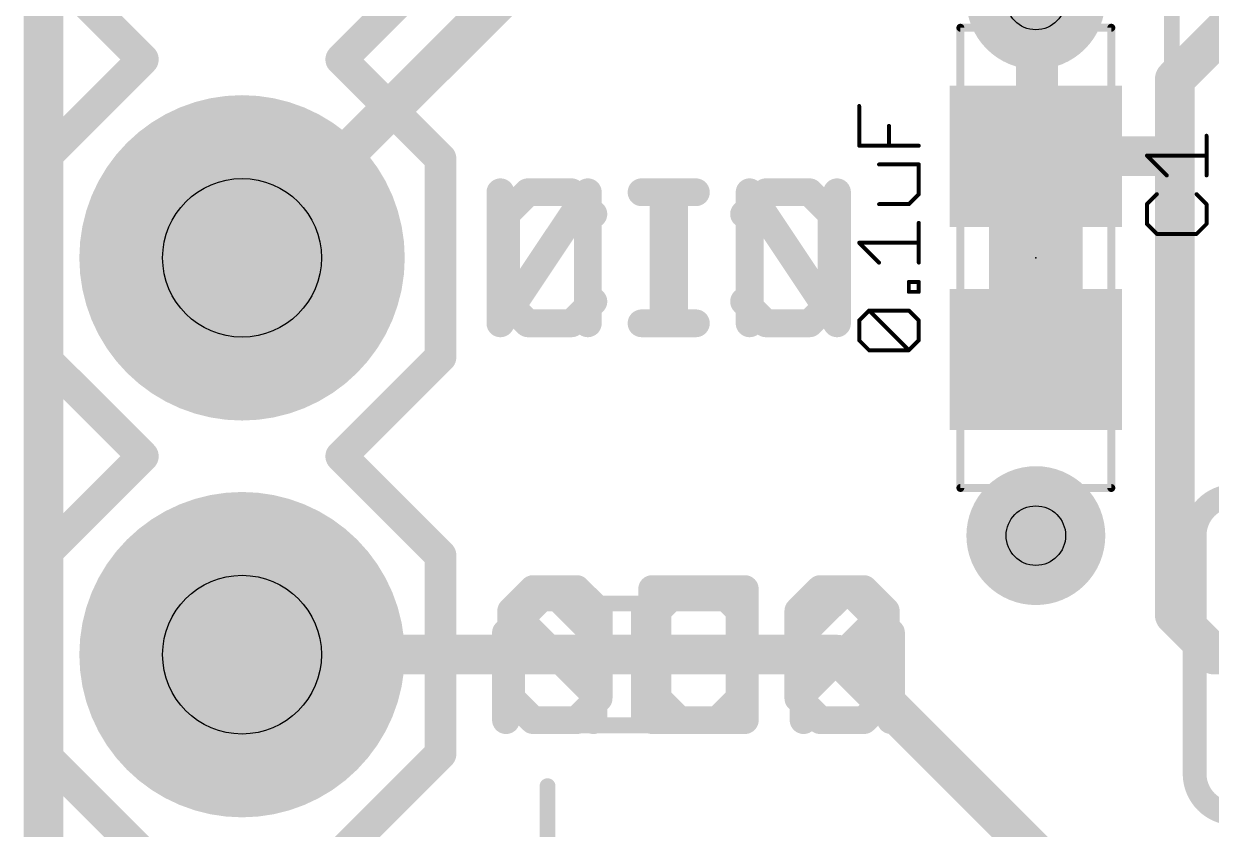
# Model space of a CAD drawing. Extents: x -1.8 to 15.6, y -0.3 to 28.3.
# Drawn here: x -0.13 to 7.47, y 5.23 to 10.39 of the extents above; entities that cross this region are included whole.
import ezdxf

# ---------------------------------------------------------------- set-up
doc = ezdxf.new("R2010")
doc.units = 0
for name, color, linetype in [('1', 12, 'CONTINUOUS'), ('16', 132, 'CONTINUOUS'), ('17', 110, 'CONTINUOUS'), ('18', 110, 'CONTINUOUS'), ('20', 53, 'CONTINUOUS'), ('21', 53, 'CONTINUOUS'), ('22', 53, 'CONTINUOUS'), ('23', 53, 'CONTINUOUS'), ('25', 253, 'CONTINUOUS'), ('27', 253, 'CONTINUOUS'), ('29', 253, 'CONTINUOUS'), ('30', 253, 'CONTINUOUS'), ('31', 253, 'CONTINUOUS'), ('35', 253, 'CONTINUOUS'), ('39', 12, 'CONTINUOUS'), ('44', 253, 'CONTINUOUS'), ('51', 53, 'CONTINUOUS')]:
    doc.layers.add(name, color=color, linetype=linetype)

# ---------------------------------------------------------------- blocks, each defined once
blk = doc.blocks.new('RECT')
blk.add_solid([(-0.5, -0.5), (0.5, -0.5), (-0.5, 0.5), (0.5, 0.5)])
blk = doc.blocks.new('ROUNDP')
at = {"const_width": 0.5}
blk.add_lwpolyline([(0, -0.25, 1), (0, 0.25, 1), (0, -0.25)], format="xyb", dxfattribs=at)
blk = doc.blocks.new('ROUNDV')
at = {"const_width": 0.5}
blk.add_lwpolyline([(0, -0.25, 1), (0, 0.25, 1), (0, -0.25)], format="xyb", dxfattribs=at)

msp = doc.modelspace()

# ---------------------------------------------------------------- linework, layer by layer
at = {"layer": '1', "const_width": 0.254}
for points in [[(0, 27.94), (0, 0)], [(8.14, 10.934), (7.239, 10.033)], [(6.35, 9.54), (6.35, 10.541)], [(7.239, 10.033), (7.239, 9.525)], [(6.35, 9.54), (7.224, 9.54)], [(7.224, 9.54), (7.239, 9.525)], [(7.239, 9.525), (7.239, 6.604)], [(7.239, 6.604), (7.493, 6.35)], [(1.27, 6.35), (5.08, 6.35)], [(5.08, 6.35), (6.35, 5.08)], [(7.493, 6.35), (8.0772, 6.35)]]:
    msp.add_lwpolyline(points, dxfattribs=at)
at = {"layer": '1', "const_width": 0.127}
for points in [[(7.3025, 10.033, 1), (7.1755, 10.033)], [(7.1941, 10.0779, 1), (7.2839, 9.9881)], [(6.35, 9.6035, 1), (6.35, 9.4765)], [(7.2689, 9.5849, 1), (7.1791, 9.4951)], [(7.3025, 9.525, 1), (7.1755, 9.525)], [(7.224, 9.4765, 1), (7.224, 9.6035)], [(6.2865, 9.54, 1), (6.4135, 9.54)], [(7.1755, 9.525, 1), (7.3025, 9.525)], [(7.1941, 9.4801, 1), (7.2839, 9.5699)], [(7.2839, 6.6489, 1), (7.1941, 6.5591)], [(7.1755, 6.604, 1), (7.3025, 6.604)], [(1.27, 6.4135, 1), (1.27, 6.2865)], [(5.1249, 6.3949, 1), (5.0351, 6.3051)], [(5.08, 6.2865, 1), (5.08, 6.4135)], [(7.493, 6.4135, 1), (7.493, 6.2865)], [(7.4481, 6.3051, 1), (7.5379, 6.3949)]]:
    msp.add_lwpolyline(points, format="xyb", dxfattribs=at)
at = {"layer": '16', "const_width": 0.254}
for points in [[(0, 27.94), (0, 0)], [(1.27, 8.89), (3.048, 10.668)]]:
    msp.add_lwpolyline(points, dxfattribs=at)
at = {"layer": '16', "const_width": 0.127}
msp.add_lwpolyline([(1.2251, 8.9349, 1), (1.3149, 8.8451)], format="xyb", dxfattribs=at)
at = {"layer": '20', "const_width": 0.2032}
msp.add_lwpolyline([(0, 27.94), (0, 0)], dxfattribs=at)
at = {"layer": '21'}
for points, const_width in [([(0.635, 10.16), (0, 10.795)], 0.2032), ([(2.54, 10.795), (1.905, 10.16)], 0.2032), ([(0, 9.525), (0.635, 10.16)], 0.2032), ([(1.905, 10.16), (2.54, 9.525)], 0.2032), ([(0, 8.255), (0, 9.525)], 0.2032), ([(2.54, 9.525), (2.54, 8.255)], 0.2032), ([(3.0989, 9.3098), (2.9591, 9.17)], 0.1778), ([(3.3786, 9.3098), (3.0989, 9.3098)], 0.1778), ([(3.5184, 9.17), (3.3786, 9.3098)], 0.1778), ([(3.8946, 9.3098), (4.1743, 9.3098)], 0.1778), ([(4.0344, 8.4709), (4.0344, 9.3098)], 0.1778), ([(4.5183, 8.4709), (4.5183, 9.3098)], 0.1778), ([(4.5183, 9.3098), (5.0776, 8.4709)], 0.1778), ([(5.0776, 8.4709), (5.0776, 9.3098)], 0.1778), ([(2.9591, 9.17), (2.9591, 8.6107)], 0.1778), ([(6.3805, 8.89), (6.3195, 8.89)], 0.4064), ([(2.9591, 8.6107), (3.0989, 8.4709)], 0.1778), ([(3.3786, 8.4709), (3.5184, 8.6107)], 0.1778), ([(3.0989, 8.4709), (3.3786, 8.4709)], 0.1778), ([(3.8946, 8.4709), (4.1743, 8.4709)], 0.1778), ([(0, 8.255), (0.635, 7.62)], 0.2032), ([(1.905, 7.62), (2.54, 8.255)], 0.2032), ([(0, 6.985), (0.635, 7.62)], 0.2032), ([(1.905, 7.62), (2.54, 6.985)], 0.2032), ([(7.366, 5.588), (7.366, 7.112)], 0.1524), ([(0, 5.715), (0, 6.985)], 0.2032), ([(2.54, 6.985), (2.54, 5.715)], 0.2032), ([(2.9591, 6.4902), (3.2387, 6.7698)], 0.1778), ([(3.2387, 6.7698), (3.5184, 6.4902)], 0.1778), ([(3.8946, 6.7698), (3.8946, 5.9309)], 0.1778), ([(4.3141, 6.7698), (3.8946, 6.7698)], 0.1778), ([(4.4539, 6.63), (4.3141, 6.7698)], 0.1778), ([(4.8301, 6.63), (4.97, 6.7698)], 0.1778), ([(4.97, 6.7698), (5.2496, 6.7698)], 0.1778), ([(5.2496, 6.7698), (5.3894, 6.63)], 0.1778), ([(4.4539, 6.0707), (4.4539, 6.63)], 0.1778), ([(4.8301, 6.0707), (4.8301, 6.63)], 0.1778), ([(4.8301, 6.0707), (5.3894, 6.63)], 0.1778), ([(5.3894, 6.63), (5.3894, 6.0707)], 0.1778), ([(2.9591, 5.9309), (2.9591, 6.4902)], 0.1778), ([(3.5184, 6.4902), (3.5184, 5.9309)], 0.1778), ([(2.9591, 6.3504), (3.5184, 6.3504)], 0.1778), ([(4.3141, 5.9309), (4.4539, 6.0707)], 0.1778), ([(4.97, 5.9309), (4.8301, 6.0707)], 0.1778), ([(5.3894, 6.0707), (5.2496, 5.9309)], 0.1778), ([(3.8946, 5.9309), (4.3141, 5.9309)], 0.1778), ([(5.2496, 5.9309), (4.97, 5.9309)], 0.1778), ([(0.635, 5.08), (0, 5.715)], 0.2032), ([(2.54, 5.715), (1.905, 5.08)], 0.2032)]:
    msp.add_lwpolyline(points, dxfattribs=dict(at, const_width=const_width))
for points, const_width in [([(0.6709, 10.1241, 1), (0.5991, 10.1959)], 0.1016), ([(1.9409, 10.1959, 1), (1.8691, 10.1241)], 0.1016), ([(0.5991, 10.1241, 1), (0.6709, 10.1959)], 0.1016), ([(1.8691, 10.1959, 1), (1.9409, 10.1241)], 0.1016), ([(0.0508, 9.525, 1), (-0.0508, 9.525)], 0.1016), ([(-0.0359, 9.5609, 1), (0.0359, 9.4891)], 0.1016), ([(2.5908, 9.525, 1), (2.4892, 9.525)], 0.1016), ([(2.5041, 9.4891, 1), (2.5759, 9.5609)], 0.1016), ([(3.0989, 9.3543, 1), (3.0989, 9.2654)], 0.0889), ([(3.1303, 9.2784, 1), (3.0675, 9.3412)], 0.0889), ([(3.41, 9.3412, 1), (3.3471, 9.2784)], 0.0889), ([(3.3786, 9.2654, 1), (3.3786, 9.3543)], 0.0889), ([(3.8946, 9.3543, 1), (3.8946, 9.2654)], 0.0889), ([(4.0789, 9.3098, 1), (3.99, 9.3098)], 0.0889), ([(4.1743, 9.2654, 1), (4.1743, 9.3543)], 0.0889), ([(4.5627, 9.3098, 1), (4.4738, 9.3098)], 0.0889), ([(4.5553, 9.3345, 1), (4.4813, 9.2852)], 0.0889), ([(5.122, 9.3098, 1), (5.0331, 9.3098)], 0.0889), ([(3.0036, 9.17, 1), (2.9147, 9.17)], 0.0889), ([(2.9277, 9.2014, 1), (2.9905, 9.1386)], 0.0889), ([(3.4869, 9.1386, 1), (3.5498, 9.2014)], 0.0889), ([(6.3195, 8.9916, 1), (6.3195, 8.7884)], 0.2032), ([(6.3805, 8.7884, 1), (6.3805, 8.9916)], 0.2032), ([(2.9905, 8.6421, 1), (2.9277, 8.5793)], 0.0889), ([(3.5498, 8.5793, 1), (3.4869, 8.6421)], 0.0889), ([(2.9147, 8.6107, 1), (3.0036, 8.6107)], 0.0889), ([(3.0989, 8.5153, 1), (3.0989, 8.4265)], 0.0889), ([(3.0675, 8.4395, 1), (3.1303, 8.5023)], 0.0889), ([(3.3471, 8.5023, 1), (3.41, 8.4395)], 0.0889), ([(3.3786, 8.4265, 1), (3.3786, 8.5153)], 0.0889), ([(3.8946, 8.5153, 1), (3.8946, 8.4265)], 0.0889), ([(3.99, 8.4709, 1), (4.0789, 8.4709)], 0.0889), ([(4.1743, 8.4265, 1), (4.1743, 8.5153)], 0.0889), ([(4.4738, 8.4709, 1), (4.5627, 8.4709)], 0.0889), ([(5.0331, 8.4709, 1), (5.122, 8.4709)], 0.0889), ([(5.0406, 8.4462, 1), (5.1146, 8.4956)], 0.0889), ([(0.0359, 8.2909, 1), (-0.0359, 8.2191)], 0.1016), ([(-0.0508, 8.255, 1), (0.0508, 8.255)], 0.1016), ([(2.4892, 8.255, 1), (2.5908, 8.255)], 0.1016), ([(2.5759, 8.2191, 1), (2.5041, 8.2909)], 0.1016), ([(0.6709, 7.5841, 1), (0.5991, 7.6559)], 0.1016), ([(0.5991, 7.5841, 1), (0.6709, 7.6559)], 0.1016), ([(1.9409, 7.6559, 1), (1.8691, 7.5841)], 0.1016), ([(1.8691, 7.6559, 1), (1.9409, 7.5841)], 0.1016), ([(7.62, 7.366, 0.4142), (7.366, 7.112)], 0.1524), ([(7.4041, 7.112, 1), (7.3279, 7.112)], 0.0762), ([(7.3279, 7.112, 1), (7.4041, 7.112)], 0.0762), ([(0.0508, 6.985, 1), (-0.0508, 6.985)], 0.1016), ([(-0.0359, 7.0209, 1), (0.0359, 6.9491)], 0.1016), ([(2.5908, 6.985, 1), (2.4892, 6.985)], 0.1016), ([(2.5041, 6.9491, 1), (2.5759, 7.0209)], 0.1016), ([(3.2702, 6.8012, 1), (3.2073, 6.7384)], 0.0889), ([(3.2702, 6.7384, 1), (3.2073, 6.8012)], 0.0889), ([(3.8946, 6.8143, 1), (3.8946, 6.7254)], 0.0889), ([(3.9391, 6.7698, 1), (3.8502, 6.7698)], 0.0889), ([(4.3455, 6.8012, 1), (4.2826, 6.7384)], 0.0889), ([(4.3141, 6.7254, 1), (4.3141, 6.8143)], 0.0889), ([(4.97, 6.8143, 1), (4.97, 6.7254)], 0.0889), ([(5.0014, 6.7384, 1), (4.9385, 6.8012)], 0.0889), ([(5.281, 6.8012, 1), (5.2182, 6.7384)], 0.0889), ([(5.2496, 6.7254, 1), (5.2496, 6.8143)], 0.0889), ([(4.4983, 6.63, 1), (4.4094, 6.63)], 0.0889), ([(4.4225, 6.5986, 1), (4.4853, 6.6614)], 0.0889), ([(4.8746, 6.63, 1), (4.7857, 6.63)], 0.0889), ([(4.7987, 6.6614, 1), (4.8616, 6.5986)], 0.0889), ([(5.4339, 6.63, 1), (5.345, 6.63)], 0.0889), ([(5.4208, 6.5986, 1), (5.358, 6.6614)], 0.0889), ([(5.358, 6.5986, 1), (5.4208, 6.6614)], 0.0889), ([(3.0036, 6.4902, 1), (2.9147, 6.4902)], 0.0889), ([(2.9277, 6.5216, 1), (2.9905, 6.4587)], 0.0889), ([(3.5628, 6.4902, 1), (3.4739, 6.4902)], 0.0889), ([(3.4869, 6.4587, 1), (3.5498, 6.5216)], 0.0889), ([(2.9591, 6.3948, 1), (2.9591, 6.3059)], 0.0889), ([(3.5184, 6.3059, 1), (3.5184, 6.3948)], 0.0889), ([(4.4853, 6.0393, 1), (4.4225, 6.1021)], 0.0889), ([(4.8616, 6.1021, 1), (4.7987, 6.0393)], 0.0889), ([(5.4208, 6.0393, 1), (5.358, 6.1021)], 0.0889), ([(4.4094, 6.0707, 1), (4.4983, 6.0707)], 0.0889), ([(4.7857, 6.0707, 1), (4.8746, 6.0707)], 0.0889), ([(4.7987, 6.1021, 1), (4.8616, 6.0393)], 0.0889), ([(5.345, 6.0707, 1), (5.4339, 6.0707)], 0.0889), ([(3.8946, 5.9754, 1), (3.8946, 5.8864)], 0.0889), ([(4.2826, 5.9623, 1), (4.3455, 5.8995)], 0.0889), ([(4.3141, 5.8864, 1), (4.3141, 5.9754)], 0.0889), ([(4.97, 5.9754, 1), (4.97, 5.8864)], 0.0889), ([(4.9385, 5.8995, 1), (5.0014, 5.9623)], 0.0889), ([(5.2182, 5.9623, 1), (5.281, 5.8995)], 0.0889), ([(5.2496, 5.8864, 1), (5.2496, 5.9754)], 0.0889), ([(2.9147, 5.9309, 1), (3.0036, 5.9309)], 0.0889), ([(3.4739, 5.9309, 1), (3.5628, 5.9309)], 0.0889), ([(3.8502, 5.9309, 1), (3.9391, 5.9309)], 0.0889), ([(0.0359, 5.7509, 1), (-0.0359, 5.6791)], 0.1016), ([(2.5759, 5.6791, 1), (2.5041, 5.7509)], 0.1016), ([(-0.0508, 5.715, 1), (0.0508, 5.715)], 0.1016), ([(2.4892, 5.715, 1), (2.5908, 5.715)], 0.1016), ([(7.366, 5.588, 0.4142), (7.62, 5.334)], 0.1524), ([(7.4041, 5.588, 1), (7.3279, 5.588)], 0.0762), ([(7.3279, 5.588, 1), (7.4041, 5.588)], 0.0762)]:
    msp.add_lwpolyline(points, format="xyb", dxfattribs=dict(at, const_width=const_width))
at = {"layer": '22', "const_width": 0.1778}
for points in [[(3.4827, 9.3098), (2.9234, 8.4709)], [(2.9234, 8.4709), (2.9234, 9.3098)], [(3.4827, 8.4709), (3.4827, 9.3098)], [(4.1064, 9.3098), (3.8267, 9.3098)], [(3.9666, 8.4709), (3.9666, 9.3098)], [(4.4826, 9.17), (4.6224, 9.3098)], [(4.6224, 9.3098), (4.9021, 9.3098)], [(4.9021, 9.3098), (5.0419, 9.17)], [(5.0419, 9.17), (5.0419, 8.6107)], [(4.6224, 8.4709), (4.4826, 8.6107)], [(5.0419, 8.6107), (4.9021, 8.4709)], [(4.1064, 8.4709), (3.8267, 8.4709)], [(4.9021, 8.4709), (4.6224, 8.4709)], [(3.1324, 6.7698), (2.9926, 6.63)], [(3.412, 6.7698), (3.1324, 6.7698)], [(3.5519, 6.63), (3.412, 6.7698)], [(3.9281, 6.63), (4.0679, 6.7698)], [(4.0679, 6.7698), (4.4874, 6.7698)], [(4.4874, 6.7698), (4.4874, 5.9309)], [(5.1433, 6.7698), (4.8636, 6.4902)], [(5.4229, 6.4902), (5.1433, 6.7698)], [(2.9926, 6.63), (2.9926, 6.0707)], [(3.5519, 6.0707), (2.9926, 6.63)], [(3.5519, 6.0707), (3.5519, 6.63)], [(3.9281, 6.0707), (3.9281, 6.63)], [(4.8636, 6.4902), (4.8636, 5.9309)], [(5.4229, 5.9309), (5.4229, 6.4902)], [(5.4229, 6.3504), (4.8636, 6.3504)], [(2.9926, 6.0707), (3.1324, 5.9309)], [(3.412, 5.9309), (3.5519, 6.0707)], [(4.0679, 5.9309), (3.9281, 6.0707)], [(3.1324, 5.9309), (3.412, 5.9309)], [(4.4874, 5.9309), (4.0679, 5.9309)]]:
    msp.add_lwpolyline(points, dxfattribs=at)
at = {"layer": '22', "const_width": 0.0889}
for points in [[(2.9679, 9.3098, 1), (2.879, 9.3098)], [(3.5272, 9.3098, 1), (3.4383, 9.3098)], [(3.5197, 9.2852, 1), (3.4457, 9.3345)], [(3.8267, 9.3543, 1), (3.8267, 9.2654)], [(4.011, 9.3098, 1), (3.9221, 9.3098)], [(4.1064, 9.2654, 1), (4.1064, 9.3543)], [(4.6224, 9.3543, 1), (4.6224, 9.2654)], [(4.6539, 9.2784, 1), (4.591, 9.3412)], [(4.9335, 9.3412, 1), (4.8707, 9.2784)], [(4.9021, 9.2654, 1), (4.9021, 9.3543)], [(4.4512, 9.2014, 1), (4.5141, 9.1386)], [(5.0864, 9.17, 1), (4.9974, 9.17)], [(5.0105, 9.1386, 1), (5.0733, 9.2014)], [(4.5141, 8.6421, 1), (4.4512, 8.5793)], [(5.0733, 8.5793, 1), (5.0105, 8.6421)], [(4.9974, 8.6107, 1), (5.0864, 8.6107)], [(2.8864, 8.4956, 1), (2.9604, 8.4462)], [(2.879, 8.4709, 1), (2.9679, 8.4709)], [(3.4383, 8.4709, 1), (3.5272, 8.4709)], [(3.8267, 8.5153, 1), (3.8267, 8.4265)], [(3.9221, 8.4709, 1), (4.011, 8.4709)], [(4.1064, 8.4265, 1), (4.1064, 8.5153)], [(4.6224, 8.5153, 1), (4.6224, 8.4265)], [(4.591, 8.4395, 1), (4.6539, 8.5023)], [(4.8707, 8.5023, 1), (4.9335, 8.4395)], [(4.9021, 8.4265, 1), (4.9021, 8.5153)], [(3.1324, 6.8143, 1), (3.1324, 6.7254)], [(3.1638, 6.7384, 1), (3.101, 6.8012)], [(3.4435, 6.8012, 1), (3.3806, 6.7384)], [(3.412, 6.7254, 1), (3.412, 6.8143)], [(4.0679, 6.8143, 1), (4.0679, 6.7254)], [(4.0994, 6.7384, 1), (4.0365, 6.8012)], [(4.5318, 6.7698, 1), (4.4429, 6.7698)], [(4.4874, 6.7254, 1), (4.4874, 6.8143)], [(5.1747, 6.8012, 1), (5.1118, 6.7384)], [(5.1747, 6.7384, 1), (5.1118, 6.8012)], [(3.037, 6.63, 1), (2.9481, 6.63)], [(3.024, 6.6614, 1), (2.9612, 6.5986)], [(2.9612, 6.6614, 1), (3.024, 6.5986)], [(3.5963, 6.63, 1), (3.5074, 6.63)], [(3.5204, 6.5986, 1), (3.5833, 6.6614)], [(3.8967, 6.6614, 1), (3.9595, 6.5986)], [(3.9726, 6.63, 1), (3.8837, 6.63)], [(4.8322, 6.5216, 1), (4.8951, 6.4587)], [(4.9081, 6.4902, 1), (4.8192, 6.4902)], [(5.4674, 6.4902, 1), (5.3784, 6.4902)], [(5.3915, 6.4587, 1), (5.4543, 6.5216)], [(4.8636, 6.3948, 1), (4.8636, 6.3059)], [(5.4229, 6.3059, 1), (5.4229, 6.3948)], [(3.024, 6.1021, 1), (2.9612, 6.0393)], [(3.5833, 6.0393, 1), (3.5204, 6.1021)], [(3.9595, 6.1021, 1), (3.8967, 6.0393)], [(2.9481, 6.0707, 1), (3.037, 6.0707)], [(3.5074, 6.0707, 1), (3.5963, 6.0707)], [(3.5204, 6.0393, 1), (3.5833, 6.1021)], [(3.8837, 6.0707, 1), (3.9726, 6.0707)], [(3.1324, 5.9754, 1), (3.1324, 5.8864)], [(3.101, 5.8995, 1), (3.1638, 5.9623)], [(3.3806, 5.9623, 1), (3.4435, 5.8995)], [(3.412, 5.8864, 1), (3.412, 5.9754)], [(4.0679, 5.9754, 1), (4.0679, 5.8864)], [(4.0365, 5.8995, 1), (4.0994, 5.9623)], [(4.4874, 5.8864, 1), (4.4874, 5.9754)], [(4.4429, 5.9309, 1), (4.5318, 5.9309)], [(4.8192, 5.9309, 1), (4.9081, 5.9309)], [(5.3784, 5.9309, 1), (5.4674, 5.9309)]]:
    msp.add_lwpolyline(points, format="xyb", dxfattribs=at)
at = {"layer": '23'}
msp.add_point((6.35, 8.89), dxfattribs=at)
at = {"layer": '25', "const_width": 0.0254}
for points in [[(7.4422, 9.4175), (7.4422, 9.6717)], [(7.188, 9.4175), (7.0609, 9.5446)], [(7.0609, 9.5446), (7.4422, 9.5446)], [(7.1244, 9.2975), (7.0609, 9.2339)], [(7.4422, 9.2339), (7.3786, 9.2975)], [(7.0609, 9.2339), (7.0609, 9.1068)], [(7.4422, 9.1068), (7.4422, 9.2339)], [(7.0609, 9.1068), (7.1244, 9.0433)], [(7.3786, 9.0433), (7.4422, 9.1068)], [(7.1244, 9.0433), (7.3786, 9.0433)]]:
    msp.add_lwpolyline(points, dxfattribs=at)
at = {"layer": '25', "const_width": 0.0127}
for points in [[(7.4486, 9.6717, 1), (7.4359, 9.6717)], [(7.0654, 9.5491, 1), (7.0564, 9.5401)], [(7.0609, 9.5509, 1), (7.0609, 9.5382)], [(7.4422, 9.5382, 1), (7.4422, 9.5509)], [(7.1835, 9.413, 1), (7.1925, 9.422)], [(7.4359, 9.4175, 1), (7.4486, 9.4175)], [(7.1289, 9.293, 1), (7.1199, 9.302)], [(7.3831, 9.302, 1), (7.3742, 9.293)], [(7.0672, 9.2339, 1), (7.0545, 9.2339)], [(7.0564, 9.2384, 1), (7.0654, 9.2295)], [(7.4486, 9.2339, 1), (7.4359, 9.2339)], [(7.4377, 9.2295, 1), (7.4467, 9.2384)], [(7.0654, 9.1113, 1), (7.0564, 9.1023)], [(7.4467, 9.1023, 1), (7.4377, 9.1113)], [(7.0545, 9.1068, 1), (7.0672, 9.1068)], [(7.1244, 9.0496, 1), (7.1244, 9.0369)], [(7.1199, 9.0388, 1), (7.1289, 9.0478)], [(7.3742, 9.0478, 1), (7.3831, 9.0388)], [(7.3786, 9.0369, 1), (7.3786, 9.0496)], [(7.4359, 9.1068, 1), (7.4486, 9.1068)]]:
    msp.add_lwpolyline(points, format="xyb", dxfattribs=at)
at = {"layer": '27'}
for points, const_width in [([(6.4408, 9.8708), (6.4408, 11.0402)], 0.1016), ([(7.2204, 11.0402), (7.2204, 9.8708)], 0.1016), ([(5.2194, 9.608), (5.2194, 9.8622)], 0.0254), ([(5.41, 9.608), (5.41, 9.7351)], 0.0254), ([(5.6007, 9.608), (5.2194, 9.608)], 0.0254), ([(5.6007, 9.488), (5.3465, 9.488)], 0.0254), ([(5.6007, 9.2973), (5.6007, 9.488)], 0.0254), ([(5.5371, 9.2338), (5.6007, 9.2973)], 0.0254), ([(5.3465, 9.2338), (5.5371, 9.2338)], 0.0254), ([(5.6007, 8.8596), (5.6007, 9.1138)], 0.0254), ([(5.3465, 8.8596), (5.2194, 8.9867)], 0.0254), ([(5.2194, 8.9867), (5.6007, 8.9867)], 0.0254), ([(5.5371, 8.6725), (5.5371, 8.736)], 0.0254), ([(5.5371, 8.736), (5.6007, 8.736)], 0.0254), ([(5.6007, 8.736), (5.6007, 8.6725)], 0.0254), ([(5.6007, 8.6725), (5.5371, 8.6725)], 0.0254), ([(5.2194, 8.4889), (5.2829, 8.5525)], 0.0254), ([(5.2829, 8.5525), (5.5371, 8.5525)], 0.0254), ([(5.5371, 8.2983), (5.2829, 8.5525)], 0.0254), ([(5.5371, 8.5525), (5.6007, 8.4889)], 0.0254), ([(5.2194, 8.3618), (5.2194, 8.4889)], 0.0254), ([(5.6007, 8.4889), (5.6007, 8.3618)], 0.0254), ([(5.2829, 8.2983), (5.2194, 8.3618)], 0.0254), ([(5.6007, 8.3618), (5.5371, 8.2983)], 0.0254), ([(5.5371, 8.2983), (5.2829, 8.2983)], 0.0254), ([(3.2248, 6.6774), (4.3942, 6.6774)], 0.1016), ([(3.8095, 5.8978), (3.8095, 6.6774)], 0.1016), ([(4.3942, 5.8978), (3.2248, 5.8978)], 0.1016), ([(3.2248, 4.7284), (3.2248, 5.508)], 0.1016)]:
    msp.add_lwpolyline(points, dxfattribs=dict(at, const_width=const_width))
for points, const_width in [([(6.4154, 9.8708, 1), (6.4662, 9.8708)], 0.0508), ([(7.195, 9.8708, 1), (7.2458, 9.8708)], 0.0508), ([(5.2257, 9.8622, 1), (5.213, 9.8622)], 0.0127), ([(5.4164, 9.7351, 1), (5.4037, 9.7351)], 0.0127), ([(5.2194, 9.6143, 1), (5.2194, 9.6016)], 0.0127), ([(5.213, 9.608, 1), (5.2257, 9.608)], 0.0127), ([(5.4037, 9.608, 1), (5.4164, 9.608)], 0.0127), ([(5.6007, 9.6016, 1), (5.6007, 9.6143)], 0.0127), ([(5.3465, 9.4943, 1), (5.3465, 9.4816)], 0.0127), ([(5.6071, 9.488, 1), (5.5944, 9.488)], 0.0127), ([(5.6007, 9.4816, 1), (5.6007, 9.4943)], 0.0127), ([(5.5944, 9.2973, 1), (5.6071, 9.2973)], 0.0127), ([(5.6052, 9.2928, 1), (5.5962, 9.3018)], 0.0127), ([(5.3465, 9.2401, 1), (5.3465, 9.2274)], 0.0127), ([(5.5327, 9.2383, 1), (5.5416, 9.2293)], 0.0127), ([(5.5371, 9.2274, 1), (5.5371, 9.2401)], 0.0127), ([(5.6071, 9.1138, 1), (5.5944, 9.1138)], 0.0127), ([(5.2239, 8.9912, 1), (5.2149, 8.9822)], 0.0127), ([(5.2194, 8.993, 1), (5.2194, 8.9803)], 0.0127), ([(5.6007, 8.9803, 1), (5.6007, 8.993)], 0.0127), ([(5.342, 8.8551, 1), (5.351, 8.8641)], 0.0127), ([(5.5944, 8.8596, 1), (5.6071, 8.8596)], 0.0127), ([(5.5371, 8.7424, 1), (5.5371, 8.7297)], 0.0127), ([(5.5435, 8.736, 1), (5.5308, 8.736)], 0.0127), ([(5.6071, 8.736, 1), (5.5944, 8.736)], 0.0127), ([(5.6007, 8.7297, 1), (5.6007, 8.7424)], 0.0127), ([(5.5371, 8.6788, 1), (5.5371, 8.6661)], 0.0127), ([(5.5308, 8.6725, 1), (5.5435, 8.6725)], 0.0127), ([(5.5944, 8.6725, 1), (5.6071, 8.6725)], 0.0127), ([(5.6007, 8.6661, 1), (5.6007, 8.6788)], 0.0127), ([(5.2829, 8.5588, 1), (5.2829, 8.5461)], 0.0127), ([(5.2874, 8.557, 1), (5.2784, 8.548)], 0.0127), ([(5.2874, 8.548, 1), (5.2784, 8.557)], 0.0127), ([(5.5416, 8.557, 1), (5.5327, 8.548)], 0.0127), ([(5.5371, 8.5461, 1), (5.5371, 8.5588)], 0.0127), ([(5.2257, 8.4889, 1), (5.213, 8.4889)], 0.0127), ([(5.2149, 8.4934, 1), (5.2239, 8.4844)], 0.0127), ([(5.6071, 8.4889, 1), (5.5944, 8.4889)], 0.0127), ([(5.5962, 8.4844, 1), (5.6052, 8.4934)], 0.0127), ([(5.2239, 8.3663, 1), (5.2149, 8.3573)], 0.0127), ([(5.213, 8.3618, 1), (5.2257, 8.3618)], 0.0127), ([(5.5944, 8.3618, 1), (5.6071, 8.3618)], 0.0127), ([(5.6052, 8.3573, 1), (5.5962, 8.3663)], 0.0127), ([(5.2829, 8.3046, 1), (5.2829, 8.2919)], 0.0127), ([(5.2784, 8.2938, 1), (5.2874, 8.3028)], 0.0127), ([(5.5327, 8.3028, 1), (5.5416, 8.2938)], 0.0127), ([(5.5327, 8.2938, 1), (5.5416, 8.3028)], 0.0127), ([(5.5371, 8.2919, 1), (5.5371, 8.3046)], 0.0127), ([(3.2248, 6.7028, 1), (3.2248, 6.652)], 0.0508), ([(3.8349, 6.6774, 1), (3.7841, 6.6774)], 0.0508), ([(4.3942, 6.652, 1), (4.3942, 6.7028)], 0.0508), ([(3.2248, 5.9232, 1), (3.2248, 5.8724)], 0.0508), ([(4.3942, 5.8724, 1), (4.3942, 5.9232)], 0.0508), ([(3.7841, 5.8978, 1), (3.8349, 5.8978)], 0.0508), ([(3.2502, 5.508, 1), (3.1994, 5.508)], 0.0508)]:
    msp.add_lwpolyline(points, format="xyb", dxfattribs=dict(at, const_width=const_width))
at = {"layer": '39', "const_width": 0.0508}
for points in [[(5.867, 7.417), (5.867, 10.363)], [(5.867, 10.363), (6.833, 10.363)], [(6.833, 10.363), (6.833, 7.417)], [(6.833, 7.417), (5.867, 7.417)]]:
    msp.add_lwpolyline(points, dxfattribs=at)
at = {"layer": '39', "const_width": 0.0254}
for points in [[(5.8797, 10.363, 1), (5.8543, 10.363)], [(5.867, 10.3757, 1), (5.867, 10.3503)], [(6.8457, 10.363, 1), (6.8203, 10.363)], [(6.833, 10.3503, 1), (6.833, 10.3757)], [(5.867, 7.4297, 1), (5.867, 7.4043)], [(5.8543, 7.417, 1), (5.8797, 7.417)], [(6.8203, 7.417, 1), (6.8457, 7.417)], [(6.833, 7.4043, 1), (6.833, 7.4297)]]:
    msp.add_lwpolyline(points, format="xyb", dxfattribs=at)
at = {"layer": '44'}
for centre, radius in [((6.35, 10.541), 0.1905), ((1.27, 8.89), 0.508), ((6.35, 7.112), 0.1905), ((1.27, 6.35), 0.508)]:
    msp.add_circle(centre, radius, dxfattribs=at)
at = {"layer": '51', "const_width": 0.1524}
for points in [[(6.126, 8.645), (6.126, 9.135)], [(6.574, 9.135), (6.574, 8.645)]]:
    msp.add_lwpolyline(points, dxfattribs=at)
at = {"layer": '51', "const_width": 0.0762}
for points in [[(6.1641, 9.135, 1), (6.0879, 9.135)], [(6.6121, 9.135, 1), (6.5359, 9.135)], [(6.0879, 8.645, 1), (6.1641, 8.645)], [(6.5359, 8.645, 1), (6.6121, 8.645)]]:
    msp.add_lwpolyline(points, format="xyb", dxfattribs=at)

# ---------------------------------------------------------------- block references
at = {"layer": '1', "xscale": 0.7, "yscale": 0.9, "rotation": 270}
for p in [(6.35, 9.54), (6.35, 8.24)]:
    msp.add_blockref('RECT', p, dxfattribs=at)
at = {"layer": '17', "xscale": 1.8796, "yscale": 1.8796, "rotation": 180}
for p in [(1.27, 8.89), (1.27, 8.89), (1.27, 6.35), (1.27, 6.35)]:
    msp.add_blockref('ROUNDP', p, dxfattribs=at)
at = {"layer": '18', "xscale": 0.889, "yscale": 0.889}
for p in [(6.35, 10.541), (6.35, 10.541), (6.35, 7.112), (6.35, 7.112)]:
    msp.add_blockref('ROUNDV', p, dxfattribs=at)
at = {"layer": '29'}
for name, p, xscale, yscale, rotation in [('RECT', (6.35, 9.54), 0.9032, 1.1032, 270), ('ROUNDP', (1.27, 8.89), 2.0828, 2.0828, 180), ('RECT', (6.35, 8.24), 0.9032, 1.1032, 270), ('ROUNDP', (1.27, 6.35), 2.0828, 2.0828, 180)]:
    msp.add_blockref(name, p, dxfattribs=dict(at, xscale=xscale, yscale=yscale, rotation=rotation))
at = {"layer": '30', "xscale": 2.0828, "yscale": 2.0828, "rotation": 180}
for p in [(1.27, 8.89), (1.27, 6.35)]:
    msp.add_blockref('ROUNDP', p, dxfattribs=at)
at = {"layer": '31', "xscale": 0.7, "yscale": 0.9, "rotation": 270}
for p in [(6.35, 9.54), (6.35, 8.24)]:
    msp.add_blockref('RECT', p, dxfattribs=at)
at = {"layer": '35', "xscale": 0.3998, "yscale": 0.6, "rotation": 270}
msp.add_blockref('RECT', (6.35, 8.89), dxfattribs=at)
at = {"layer": '51'}
for p, xscale, yscale, rotation in [((6.3452, 9.294), 0.3, 0.5999, 270), ((1.27, 8.89), 0.508, 0.508, 90), ((6.3452, 8.4812), 0.3, 0.5999, 270), ((1.27, 6.35), 0.508, 0.508, 90)]:
    msp.add_blockref('RECT', p, dxfattribs=dict(at, xscale=xscale, yscale=yscale, rotation=rotation))

doc.saveas('drawing.dxf')
